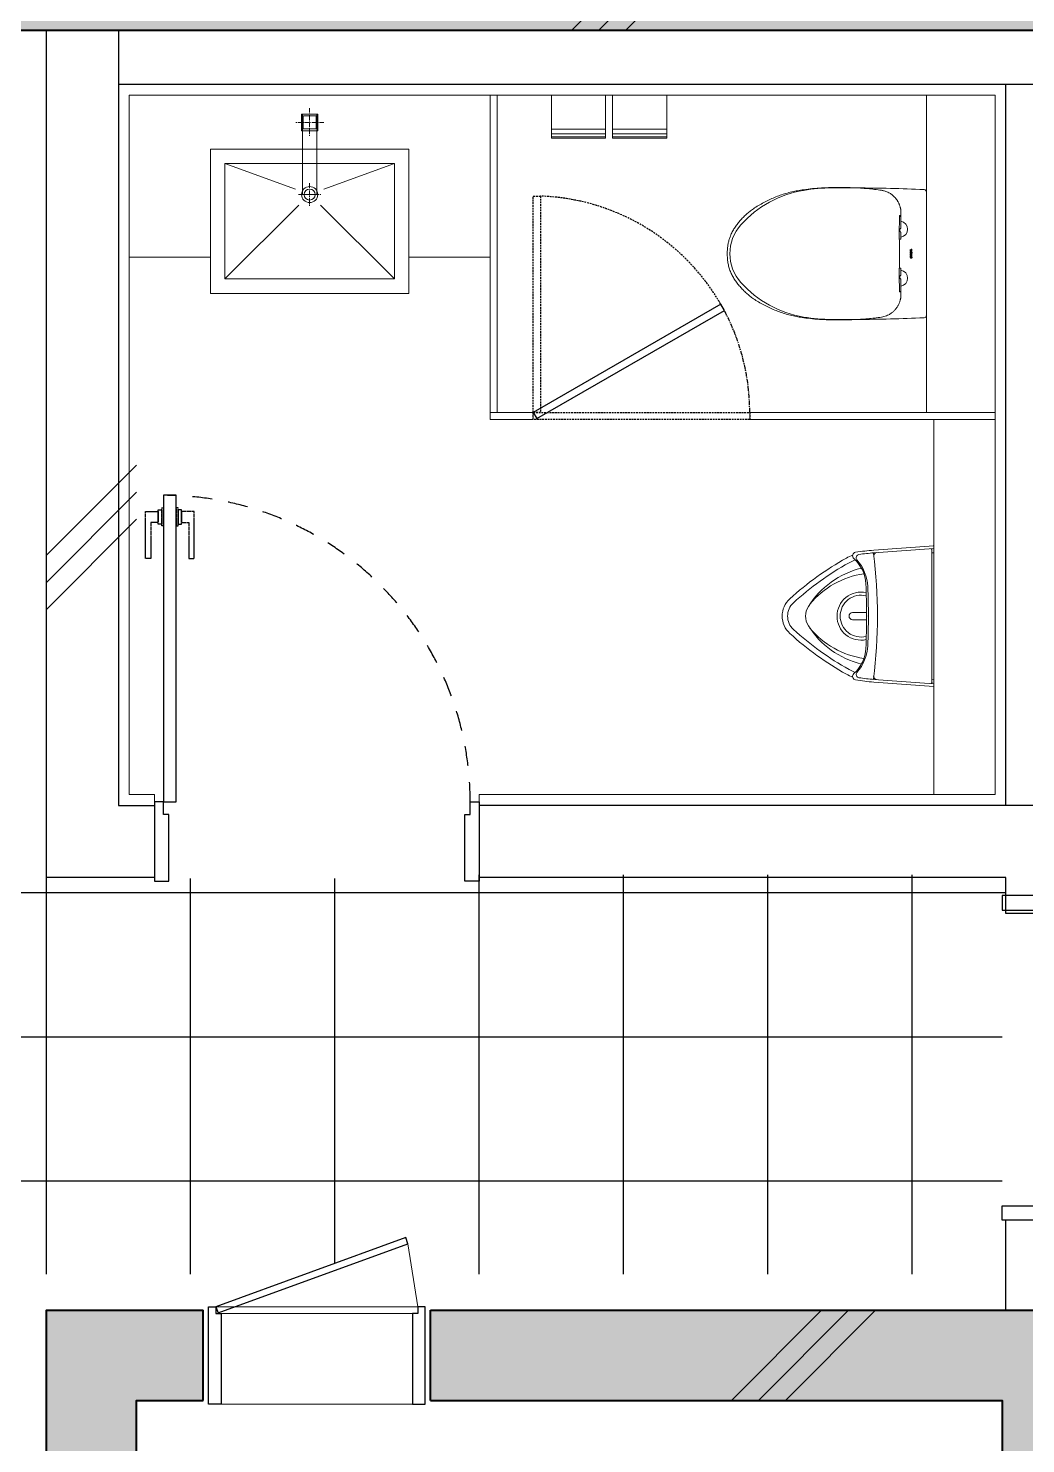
# Model space of a CAD drawing. Header units: millimetres. Extents: x 4739419 to 5837985, y 2291271 to 3446271.
# Drawn here: x 4993262 to 4996027, y 2416821 to 2420746 of the extents above; entities that cross this region are included whole.
import ezdxf

# ---------------------------------------------------------------- set-up
doc = ezdxf.new("R2010")
doc.units = ezdxf.units.MM
for name, pattern in [('XR-평면도$0$CENTER', [2, 1.25, -0.25, 0.25, -0.25]), ('XR-평면도$0$DASHEDX2', [1.5, 1, -0.5]), ('XR-평면도$0$HID', [2, 1.1, -0.9])]:
    doc.linetypes.add(name, pattern=pattern)
doc.layers.get('0').update_dxf_attribs({"color": 255})
for name, color, linetype, lineweight in [('XR-평면도$0$A-CONC-LIN1', 9, 'Continuous', 40), ('XR-평면도$0$A-DWXM-DOOR', 9, 'Continuous', 25), ('XR-평면도$0$A-DWXM-ELEV', 9, 'Continuous', 18), ('XR-평면도$0$A-ELEV-LIN3', 9, 'Continuous', 18), ('XR-평면도$0$A-FLXM-SANI', 9, 'Continuous', 20), ('XR-평면도$0$A-WAXM-CUBI', 9, 'Continuous', 20), ('XR-평면도$0$A-WAXM-DRYW', 9, 'Continuous', 25), ('XR-평면도$0$A-XXXX-FIN2', 9, 'Continuous', 20), ('XR-평면도$0$A-XXXX-HATC', 9, 'Continuous', 18)]:
    doc.layers.add(name, color=color, linetype=linetype, lineweight=lineweight)
doc.layers.add('XR-평면도$0$A-CONC-SOLD', color=9, linetype='Continuous')
doc.layers.add('XR-평면도$0$A-ELEV-PATT', color=9, linetype='Continuous')

# ---------------------------------------------------------------- blocks, each defined once
blk = doc.blocks.new('XR-평면도$0$도어_005')
at = {"layer": 'XR-평면도$0$A-DWXM-DOOR'}
blk.add_lwpolyline([(60, 0), (60, 850), (25, 850), (25, 0)], close=True, dxfattribs=at)
at = {"layer": 'XR-평면도$0$A-DWXM-DOOR', "color": 9, "linetype": 'XR-평면도$0$DASHEDX2', "ltscale": 2}
for points in [[(-25, 805), (10, 805), (10, 775), (-10, 775), (-10, 675), (-25, 675)], [(20, 810), (20, 770), (10, 770), (10, 810)], [(20, 765), (20, 815), (25, 815), (25, 765)], [(65, 765), (65, 815), (60, 815), (60, 765)], [(65, 810), (65, 770), (75, 770), (75, 810)], [(110, 805), (75, 805), (75, 775), (95, 775), (95, 675), (110, 675)]]:
    blk.add_lwpolyline(points, close=True, dxfattribs=at)
at = {"layer": 'XR-평면도$0$A-DWXM-DOOR', "color": 0}
for points in [[(40, -220), (40, -35), (25, -35), (25, 0), (0, 0), (0, -220)], [(860, -220), (860, -35), (875, -35), (875, 0), (900, 0), (900, -220)]]:
    blk.add_lwpolyline(points, close=True, dxfattribs=at)
at = {"layer": 'XR-평면도$0$A-DWXM-DOOR', "color": 1, "linetype": 'XR-평면도$0$HID', "ltscale": 50}
blk.add_arc((25, 0), 850, 0, 90, dxfattribs=at)
blk = doc.blocks.new('XR-평면도$0$대변기_04')
at = {"layer": 'XR-평면도$0$A-FLXM-SANI'}
for p, q in [((170.8, -200), (-170.8, -200)), ((-105, -274.9), (-105, -271.9)), ((-60, -270.9), (-60, -270.8)), ((-60, -270.8), (-60, -271)), ((-60, -271.4), (-60, -270.9)), ((-60, -271), (-60, -271.7)), ((-60, -271.7), (-60, -271.4)), ((-12.4, -240.2), (-11.5, -241.2)), ((-12.4, -240.2), (-6.8, -240.2)), ((-12.4, -242.2), (-12.4, -240.2)), ((-12.4, -240.4), (-11.6, -241.3)), ((-12.4, -240.6), (-11.7, -241.4)), ((-12.4, -240.8), (-11.7, -241.5)), ((-12.4, -240.9), (-11.8, -241.6)), ((-12.4, -241.1), (-11.8, -241.8)), ((-12.4, -241.3), (-11.8, -241.9)), ((-12.4, -241.5), (-11.8, -242.1)), ((-12.4, -241.7), (-11.9, -242.2)), ((-12.4, -241.8), (-12.1, -242.2)), ((-12.4, -242), (-12.3, -242.2)), ((-12.4, -242.2), (-12.4, -242.2)), ((-12.4, -242.2), (-11.8, -242.2)), ((-12.3, -240.2), (-11.4, -241.1)), ((-12.1, -240.2), (-11.3, -241)), ((-12, -240.2), (-11.2, -240.9)), ((-11.8, -240.2), (-11.1, -240.9)), ((-11.8, -242.2), (-11.8, -241.9)), ((-11.6, -240.2), (-11, -240.8)), ((-11.4, -240.2), (-10.8, -240.8)), ((-11.3, -240.2), (-10.6, -240.8)), ((-11.3, -244.8), (-11.3, -245.5)), ((-10.7, -244.8), (-11.3, -244.8)), ((-11.3, -244.9), (-10.8, -245.5)), ((-11.3, -245.1), (-10.9, -245.5)), ((-11.3, -245.2), (-11.1, -245.5)), ((-11.3, -245.4), (-11.3, -245.5)), ((-7.9, -245.5), (-11.3, -245.5)), ((-11.2, -244.8), (-10.6, -245.5)), ((-11.1, -240.2), (-10.4, -240.8)), ((-11, -244.8), (-10.4, -245.5)), ((-10.9, -240.2), (-10.3, -240.8)), ((-10.9, -244.8), (-10.2, -245.5)), ((-10.7, -240.2), (-9, -242)), ((-10.7, -240.8), (-10.3, -240.8)), ((-10.7, -244.8), (-10.1, -245.5)), ((-10.6, -240.2), (-9, -241.8)), ((-10.5, -244.8), (-9.9, -245.5)), ((-10.4, -240.2), (-9, -241.6)), ((-10.4, -244.7), (-9.7, -245.5)), ((-10.3, -240.8), (-9, -242.1)), ((-10.3, -240.8), (-10.3, -244.4)), ((-10.3, -241), (-9, -242.3)), ((-10.3, -241.2), (-9, -242.5)), ((-10.3, -241.4), (-9, -242.7)), ((-10.3, -241.5), (-9, -242.8)), ((-10.3, -241.7), (-9, -243)), ((-10.3, -241.9), (-9, -243.2)), ((-10.3, -242.1), (-9, -243.4)), ((-10.3, -242.3), (-9, -243.5)), ((-10.3, -242.4), (-9, -243.7)), ((-10.3, -242.6), (-9, -243.9)), ((-10.3, -242.8), (-9, -244.1)), ((-10.3, -243), (-9, -244.3)), ((-10.3, -243.1), (-9, -244.4)), ((-10.3, -243.3), (-8.1, -245.5)), ((-10.3, -243.5), (-8.3, -245.5)), ((-10.3, -243.7), (-8.5, -245.5)), ((-10.3, -243.8), (-8.6, -245.5)), ((-10.3, -244), (-8.8, -245.5)), ((-10.3, -244.2), (-9, -245.5)), ((-10.3, -244.4), (-9.2, -245.5)), ((-10.3, -244.5), (-9.3, -245.5)), ((-10.3, -244.7), (-9.5, -245.5)), ((-10.2, -240.2), (-9, -241.4)), ((-10, -240.2), (-9, -241.2)), ((-9.8, -240.2), (-9, -241.1)), ((-9.7, -240.2), (-9, -240.9)), ((-9.5, -240.2), (-8.9, -240.8)), ((-9.3, -240.2), (-8.7, -240.8)), ((-9.1, -240.2), (-8.5, -240.8)), ((-9, -240.2), (-8.3, -240.8)), ((-9, -240.8), (-9, -244.4)), ((-9, -240.8), (-8.5, -240.8)), ((-9, -245.5), (-9, -245.5)), ((-8.8, -240.2), (-8.1, -240.9)), ((-8.6, -240.2), (-6.8, -242)), ((-8.6, -244.8), (-7.9, -245.5)), ((-7.9, -244.8), (-8.6, -244.8)), ((-8.4, -240.2), (-6.8, -241.8)), ((-8.4, -244.8), (-7.9, -245.3)), ((-8.3, -240.2), (-6.8, -241.7)), ((-8.2, -244.8), (-7.9, -245.2)), ((-8.1, -240.2), (-6.8, -241.5)), ((-8, -244.8), (-7.9, -245)), ((-7.9, -240.2), (-6.8, -241.3)), ((-7.9, -244.8), (-7.9, -245.5)), ((-7.7, -240.2), (-6.8, -241.1)), ((-7.5, -240.2), (-6.8, -241)), ((-7.5, -241.5), (-6.8, -242.2)), ((-7.4, -240.2), (-6.8, -240.8)), ((-7.4, -241.7), (-7, -242.2)), ((-7.4, -241.9), (-7.1, -242.2)), ((-7.4, -242.2), (-7.4, -241.9)), ((-7.4, -242.1), (-7.3, -242.2)), ((-7.4, -242.2), (-6.8, -242.2)), ((-7.2, -240.2), (-6.8, -240.6)), ((-7, -240.2), (-6.8, -240.4)), ((-6.8, -240.2), (-6.8, -240.3)), ((-6.8, -242.2), (-6.8, -240.2)), ((-6.8, -240.8), (-6.8, -240.8)), ((-6.4, -242.6), (-3.3, -245.6)), ((-6.4, -242.8), (-3.5, -245.6)), ((-6.4, -243), (-3.7, -245.6)), ((-6.4, -243.1), (-3.9, -245.6)), ((-6.3, -242), (-4.9, -243.4)), ((-6.3, -242.1), (-4.8, -243.6)), ((-6.3, -242.3), (-4.7, -243.9)), ((-6.3, -242.4), (-4.6, -244.1)), ((-6.3, -243.4), (-4.1, -245.5)), ((-6.3, -243.6), (-4.4, -245.5)), ((-6.2, -241.8), (-4.9, -243)), ((-6.2, -241.9), (-4.9, -243.2)), ((-6.2, -243.9), (-4.7, -245.3)), ((-6.1, -241.6), (-4.9, -242.8)), ((-6, -241.4), (-4.9, -242.5)), ((-6, -241.5), (-4.9, -242.7)), ((-6, -244.2), (-5.1, -245.1)), ((-5.9, -241.3), (-4.9, -242.3)), ((-5.8, -241.1), (-4.8, -242)), ((-5.8, -241.2), (-4.8, -242.2)), ((-5.7, -241), (-4.8, -241.9)), ((-5.6, -240.9), (-4.7, -241.8)), ((-5.5, -240.8), (-4.7, -241.6)), ((-5.4, -240.7), (-4.6, -241.5)), ((-5.3, -240.7), (-4.6, -241.4)), ((-5.2, -240.6), (-4.5, -241.3)), ((-5.1, -240.5), (-4.4, -241.2)), ((-5, -240.5), (-4.4, -241.1)), ((-4.9, -240.4), (-4.3, -241)), ((-4.7, -240.3), (-4.2, -240.9)), ((-4.6, -240.3), (-4.1, -240.8)), ((-4.5, -240.2), (-3.9, -240.8)), ((-4.4, -240.2), (-3.8, -240.7)), ((-4.2, -240.1), (-3.7, -240.7)), ((-4.1, -240.1), (-3.5, -240.7)), ((-4, -240.1), (-3.4, -240.6)), ((-3.9, -244.9), (-3.2, -245.6)), ((-3.8, -240), (-3.2, -240.6)), ((-3.7, -245), (-3, -245.6)), ((-3.6, -240), (-3, -240.7)), ((-3.5, -240), (-2.7, -240.8)), ((-3.4, -245), (-2.8, -245.6)), ((-3.3, -240), (-0.3, -243.1)), ((-3.3, -245), (-2.7, -245.6)), ((-3.1, -240), (-0.2, -242.9)), ((-3.1, -245), (-2.5, -245.5)), ((-3, -245), (-2.4, -245.5)), ((-2.9, -240), (-0.2, -242.7)), ((-2.8, -244.9), (-2.3, -245.5)), ((-2.7, -240.1), (-0.3, -242.5)), ((-2.7, -244.9), (-2.1, -245.4)), ((-2.6, -244.8), (-2, -245.4)), ((-2.5, -240.1), (-0.3, -242.3)), ((-2.5, -244.7), (-1.9, -245.3)), ((-2.4, -244.7), (-1.8, -245.3)), ((-2.3, -240.2), (-0.3, -242.1)), ((-2.3, -244.6), (-1.7, -245.2)), ((-2.2, -244.5), (-1.5, -245.1)), ((-2.1, -244.4), (-1.4, -245.1)), ((-2, -240.3), (-0.4, -241.8)), ((-2, -241.5), (-0.3, -243.2)), ((-2, -244.2), (-1.2, -244.9)), ((-2, -244.3), (-1.3, -245)), ((-1.9, -241.8), (-0.3, -243.4)), ((-1.9, -243.9), (-1.1, -244.7)), ((-1.9, -244), (-1.1, -244.8)), ((-1.8, -242), (-0.3, -243.5)), ((-1.8, -242.3), (-0.4, -243.6)), ((-1.8, -243.3), (-0.7, -244.4)), ((-1.8, -243.5), (-0.8, -244.5)), ((-1.8, -243.6), (-0.9, -244.6)), ((-1.8, -243.8), (-1, -244.6)), ((-1.7, -242.5), (-0.4, -243.8)), ((-1.7, -242.7), (-0.5, -243.9)), ((-1.7, -242.8), (-0.5, -244)), ((-1.7, -243), (-0.6, -244.1)), ((-1.7, -243.2), (-0.7, -244.3)), ((-1.6, -240.5), (-0.6, -241.5)), ((0.3, -240.2), (1.2, -241.2)), ((0.3, -240.2), (6, -240.2)), ((0.3, -242.2), (0.3, -240.2)), ((0.3, -240.4), (1.1, -241.3)), ((0.3, -240.6), (1.1, -241.4)), ((0.3, -240.8), (1, -241.5)), ((0.3, -240.9), (1, -241.6)), ((0.3, -241.1), (0.9, -241.8)), ((0.3, -241.3), (0.9, -241.9)), ((0.3, -241.5), (0.9, -242.1)), ((0.3, -241.7), (0.8, -242.2)), ((0.3, -241.8), (0.7, -242.2)), ((0.3, -242), (0.5, -242.2)), ((0.3, -242.2), (0.3, -242.2)), ((0.3, -242.2), (0.9, -242.2)), ((0.4, -240.2), (1.3, -241.1)), ((0.6, -240.2), (1.4, -241)), ((0.8, -240.2), (1.5, -240.9)), ((0.9, -242.2), (0.9, -241.9)), ((1, -240.2), (1.7, -240.9)), ((1.1, -240.2), (1.8, -240.8)), ((1.3, -240.2), (1.9, -240.8)), ((2.1, -244.8), (1.4, -244.8)), ((1.4, -244.8), (1.4, -245.5)), ((1.4, -244.9), (2, -245.5)), ((1.4, -245.1), (1.8, -245.5)), ((1.4, -245.2), (1.6, -245.5)), ((1.4, -245.4), (1.5, -245.5)), ((4.9, -245.5), (1.4, -245.5)), ((1.5, -240.2), (2.1, -240.8)), ((1.5, -244.8), (2.2, -245.5)), ((1.7, -240.2), (2.3, -240.8)), ((1.7, -244.8), (2.3, -245.5)), ((1.8, -240.2), (2.5, -240.8)), ((1.9, -244.8), (2.5, -245.5)), ((2, -240.2), (3.8, -242)), ((2, -240.8), (2.5, -240.8)), ((2.1, -244.8), (2.7, -245.5)), ((2.2, -240.2), (3.8, -241.8)), ((2.2, -244.8), (2.9, -245.5)), ((2.3, -244.7), (3, -245.5)), ((2.4, -240.2), (3.8, -241.6)), ((2.4, -244.7), (3.2, -245.5)), ((2.5, -240.2), (3.8, -241.4)), ((2.5, -240.8), (3.8, -242.1)), ((2.5, -240.8), (2.5, -244.4)), ((2.5, -241), (3.8, -242.3)), ((2.5, -241.2), (3.8, -242.5)), ((2.5, -241.4), (3.8, -242.7)), ((2.5, -241.5), (3.8, -242.8)), ((2.5, -241.7), (3.8, -243)), ((2.5, -241.9), (3.8, -243.2)), ((2.5, -242.1), (3.8, -243.4)), ((2.5, -242.3), (3.8, -243.5)), ((2.5, -242.4), (3.8, -243.7)), ((2.5, -242.6), (3.8, -243.9)), ((2.5, -242.8), (3.8, -244.1)), ((2.5, -243), (3.8, -244.3)), ((2.5, -243.1), (3.8, -244.4)), ((2.5, -243.3), (4.6, -245.5)), ((2.5, -243.5), (4.5, -245.5)), ((2.5, -243.7), (4.3, -245.5)), ((2.5, -243.8), (4.1, -245.5)), ((2.5, -244), (3.9, -245.5)), ((2.5, -244.2), (3.8, -245.5)), ((2.5, -244.4), (3.6, -245.5)), ((2.5, -244.5), (3.4, -245.5)), ((2.7, -240.2), (3.8, -241.2)), ((2.9, -240.2), (3.8, -241.1)), ((3.1, -240.2), (3.8, -240.9)), ((3.3, -240.2), (3.9, -240.8)), ((3.4, -240.2), (4.1, -240.8)), ((3.6, -240.2), (4.2, -240.8)), ((3.8, -240.2), (4.4, -240.8)), ((3.8, -240.8), (4.3, -240.8)), ((3.8, -240.8), (3.8, -244.4)), ((3.8, -245.5), (3.8, -245.5)), ((4, -240.2), (4.7, -240.9)), ((4.1, -240.2), (6, -242)), ((4.2, -244.8), (4.8, -245.5)), ((4.9, -244.8), (4.2, -244.8)), ((4.3, -240.2), (6, -241.8)), ((4.4, -244.8), (4.9, -245.3)), ((4.5, -240.2), (6, -241.7)), ((4.5, -244.8), (4.9, -245.2)), ((4.7, -240.2), (6, -241.5)), ((4.7, -244.8), (4.9, -245)), ((4.8, -240.2), (6, -241.3)), ((4.9, -244.8), (4.9, -245.5)), ((5, -240.2), (6, -241.1)), ((5.2, -240.2), (6, -241)), ((5.3, -241.5), (6, -242.2)), ((5.3, -241.7), (5.8, -242.2)), ((5.3, -241.9), (5.6, -242.2)), ((5.3, -242.2), (5.3, -241.9)), ((5.3, -242.1), (5.4, -242.2)), ((5.3, -242.2), (6, -242.2)), ((5.4, -240.2), (6, -240.8)), ((5.5, -240.2), (6, -240.6)), ((5.7, -240.2), (6, -240.4)), ((5.9, -240.2), (6, -240.3)), ((6, -242.2), (6, -240.2)), ((6, -240.8), (6, -240.8)), ((6.4, -242.3), (8, -243.9)), ((6.4, -242.4), (8.1, -244.1)), ((6.4, -242.6), (9.4, -245.6)), ((6.4, -242.8), (9.2, -245.6)), ((6.4, -243), (9, -245.6)), ((6.4, -243.1), (8.8, -245.6)), ((6.4, -243.4), (8.6, -245.5)), ((6.5, -241.9), (7.9, -243.2)), ((6.5, -242), (7.9, -243.4)), ((6.5, -242.1), (7.9, -243.6)), ((6.5, -243.6), (8.3, -245.5)), ((6.6, -241.6), (7.8, -242.8)), ((6.6, -241.8), (7.8, -243)), ((6.6, -243.9), (8, -245.3)), ((6.7, -241.5), (7.8, -242.7)), ((6.8, -241.3), (7.9, -242.3)), ((6.8, -241.4), (7.9, -242.5)), ((6.8, -244.2), (7.6, -245.1)), ((6.9, -241.2), (7.9, -242.2)), ((7, -241.1), (7.9, -242)), ((7.1, -241), (8, -241.9)), ((7.2, -240.9), (8, -241.8)), ((7.3, -240.8), (8, -241.6)), ((7.4, -240.7), (8.1, -241.5)), ((7.5, -240.7), (8.2, -241.4)), ((7.6, -240.6), (8.2, -241.3)), ((7.7, -240.5), (8.3, -241.2)), ((7.8, -240.5), (8.4, -241.1)), ((7.9, -240.4), (8.5, -241)), ((8, -240.3), (8.6, -240.9)), ((8.1, -240.3), (8.7, -240.8)), ((8.2, -240.2), (8.8, -240.8)), ((8.4, -240.2), (8.9, -240.7)), ((8.5, -240.1), (9.1, -240.7)), ((8.6, -240.1), (9.2, -240.7)), ((8.8, -240.1), (9.4, -240.6)), ((8.8, -244.9), (9.6, -245.6)), ((8.9, -240), (9.5, -240.6)), ((9.1, -240), (9.8, -240.7)), ((9.1, -245), (9.8, -245.6)), ((9.3, -240), (10, -240.8)), ((9.3, -245), (9.9, -245.6)), ((9.4, -240), (12.5, -243.1)), ((9.5, -245), (10.1, -245.6)), ((9.6, -240), (12.5, -242.9)), ((9.6, -245), (10.2, -245.5)), ((9.8, -240), (12.5, -242.7)), ((9.8, -245), (10.3, -245.5)), ((9.9, -244.9), (10.5, -245.5)), ((10, -240.1), (12.5, -242.5)), ((10.1, -244.9), (10.6, -245.4)), ((10.2, -240.1), (12.5, -242.3)), ((10.2, -244.8), (10.7, -245.4)), ((10.3, -244.7), (10.9, -245.3)), ((10.4, -244.7), (11, -245.3)), ((10.5, -240.2), (12.4, -242.1)), ((10.5, -244.6), (11.1, -245.2)), ((10.6, -244.4), (11.3, -245.1)), ((10.6, -244.5), (11.2, -245.1)), ((10.7, -244.3), (11.4, -245)), ((10.8, -240.3), (12.3, -241.8)), ((10.8, -241.5), (12.5, -243.2)), ((10.8, -244), (11.6, -244.8)), ((10.8, -244.2), (11.5, -244.9)), ((10.9, -241.8), (12.4, -243.4)), ((10.9, -242), (12.4, -243.5)), ((10.9, -243.6), (11.9, -244.6)), ((10.9, -243.8), (11.8, -244.6)), ((10.9, -243.9), (11.7, -244.7)), ((11, -242.3), (12.4, -243.6)), ((11, -242.5), (12.3, -243.8)), ((11, -242.7), (12.3, -243.9)), ((11, -242.8), (12.2, -244)), ((11, -243), (12.2, -244.1)), ((11, -243.2), (12.1, -244.3)), ((11, -243.3), (12, -244.4)), ((11, -243.5), (11.9, -244.5)), ((11.2, -240.5), (12.1, -241.5)), ((40, -275.2), (40, -270.8)), ((60, -270.8), (60, -271.7)), ((70, -271.7), (70, -270.8)), ((105, -271.8), (105, -275)), ((183.6, -443.9), (183.6, -450.5))]:
    blk.add_line(p, q, dxfattribs=at)
for centre, radius, start, end in [((4817.4, -426.1), 5000, 177.4853, 179.6259), ((-170.8, -207), 7, 90, 177.4853), ((170.8, -207), 7, 2.5147, 90), ((-4817.4, -426.1), 5000, 0.3742, 2.5147), ((-104, -271.8), 0.977, 88.2538, 186.3124), ((-117.5, -271.4), 13.5, 358.9467, 2.8064), ((-67.8, -275), 22.6, 10.9217, 169.0858), ((-83.5, -271.4), 13.6, 358.9539, 2.7992), ((-343.4, -275), 303.5, 359.9556, 0.7931), ((-10.7, -241.9), 1.07, 90, 179.9879), ((-10.7, -244.4), 0.4, 270, 0), ((-8.6, -244.4), 0.4, 179.9875, 270), ((-8.5, -241.9), 1.07, 359.9879, 90), ((-3.6, -242.8), 2.73, 142.9971, 216.4376), ((-3.2, -243.3), 3.27, 39.7691, 140.1969), ((-3.2, -242.4), 3.27, 219.3563, 320.6103), ((-1.2, -242.8), 3.64, 160.7944, 199.1203), ((-3.2, -242.1), 1.47, 19.1935, 160.7944), ((-3.2, -243.5), 1.47, 199.1203, 340.8677), ((-5.3, -242.8), 3.64, 340.8677, 19.1935), ((-2.9, -242.8), 2.73, 323.5258, 36.9655), ((2, -241.9), 1.07, 90, 179.9879), ((2.1, -244.4), 0.4, 270, 0), ((4.2, -244.4), 0.4, 179.9875, 270), ((4.3, -241.9), 1.07, 359.9879, 90), ((9.1, -242.8), 2.73, 142.9971, 216.4376), ((9.4, -243.3), 3.27, 39.7691, 140.1969), ((9.4, -242.4), 3.27, 219.3563, 320.6103), ((11.5, -242.8), 3.64, 160.7944, 199.1203), ((9.4, -242.1), 1.47, 19.1935, 160.7944), ((9.4, -243.5), 1.47, 199.1203, 340.8677), ((7.4, -242.8), 3.64, 340.8677, 19.1935), ((9.8, -242.8), 2.73, 323.5659, 37.0064), ((67.8, -275), 22.6, 10.9294, 169.0706), ((4817.4, -426.1), 5000, 179.6259, 180.4069), ((-7645.2, -414.1), 7827.8, 359.65229, 0.13615), ((317.5, -458), 500, 180.4069, 189.5044), ((-317.5, -458), 500, 350.4956, 359.5931), ((120.2, -491.1), 300, 189.5044, 228.0848), ((-120.2, -491.1), 300, 311.9152, 350.4956), ((0, -625), 120, 228.0848, 311.9152)]:
    blk.add_arc(centre, radius, start, end, dxfattribs=at)
for points, knots in [([(-130.1, -273.1), (-131, -273.4), (-132.8, -273.9), (-135.5, -274.9), (-138.1, -275.9), (-140.8, -277.2), (-143.5, -278.6), (-146, -280), (-147.9, -281.2), (-149.7, -282.4), (-151.4, -283.7), (-153.1, -285), (-155.7, -287.1), (-158.8, -290.1), (-162.4, -294.1), (-165.3, -298), (-168, -302.3), (-170.6, -307.1), (-172.7, -312.2), (-174.2, -316.8), (-175.2, -320.9), (-175.6, -323.5), (-175.8, -324.8)], [0, 0, 0, 0, 0.038415, 0.080237, 0.115789, 0.152261, 0.201926, 0.239706, 0.271286, 0.296594, 0.32824, 0.357618, 0.384708, 0.465477, 0.537704, 0.603102, 0.664392, 0.747724, 0.826007, 0.891661, 0.946891, 1, 1, 1, 1]), ([(-130.1, -273.1), (-130.1, -273.1), (-130.1, -273.1), (-130, -273.1), (-130, -273.1)], [0, 0, 0, 0, 0.8492725, 1, 1, 1, 1]), ([(-125.6, -271.9), (-125.7, -271.9), (-126.5, -272), (-127.3, -272.3), (-128.1, -272.5)], [0, 0, 0, 0, 0.148354, 1, 1, 1, 1]), ([(-128.1, -272.5), (-128.1, -272.5), (-128, -272.5), (-128, -272.5), (-128, -272.5)], [0, 0, 0, 0, 0.237308, 1, 1, 1, 1]), ([(-128, -272.5), (-127.7, -272.4), (-127.3, -272.3), (-126.8, -272.1), (-126.3, -272), (-125.9, -271.9), (-125.3, -271.8), (-125.1, -271.8), (-124.9, -271.8)], [0, 0, 0, 0, 0.277829, 0.36409, 0.414764, 0.750072, 0.791805, 1, 1, 1, 1]), ([(-114.1, -270.9), (-115.6, -270.9), (-118.6, -271), (-122.2, -271.3), (-124.3, -271.7), (-124.9, -271.8)], [0, 0, 0, 0, 0.411206, 0.828701, 1, 1, 1, 1]), ([(-105.5, -271), (-105.5, -270.9), (-105.5, -270.8), (-105.5, -270.8), (-105.5, -270.8)], [0, 0, 0, 0, 0.410182, 1, 1, 1, 1]), ([(-105.5, -271), (-105.5, -271.5), (-105.5, -272.5), (-105.5, -273.8), (-105.5, -274.5)], [0, 0, 0, 0, 0.4995125, 1, 1, 1, 1]), ([(-103.8, -275.1), (-104, -275.1), (-104.4, -275.1), (-104.9, -275), (-105.3, -274.8), (-105.5, -274.7), (-105.5, -274.5), (-105.5, -274.5)], [0, 0, 0, 0, 0.209175, 0.417993, 0.636294, 0.87499, 1, 1, 1, 1]), ([(-104, -271.7), (-103.7, -272.1), (-103.3, -272.8), (-103, -274.1), (-103, -275), (-103, -275.1)], [0, 0, 0, 0, 0.454665, 0.904191, 1, 1, 1, 1]), ([(-60, -271.7), (-60, -271.9), (-60.1, -272.3), (-60.9, -273), (-62.1, -273.7), (-63.7, -274.1), (-65.4, -274.2), (-67, -274), (-68.4, -273.4), (-69.4, -272.7), (-69.9, -272.1), (-70, -271.8), (-70, -271.7)], [0, 0, 0, 0, 0.103475, 0.206828, 0.313388, 0.42291, 0.52874, 0.629845, 0.732607, 0.840648, 0.949677, 1, 1, 1, 1]), ([(60, -271.7), (60.1, -271.9), (60.2, -272.3), (61, -273), (62.2, -273.7), (63.7, -274.1), (65.4, -274.2), (67, -273.9), (68.4, -273.4), (69.5, -272.7), (69.9, -272.1), (70, -271.8), (70, -271.7)], [0, 0, 0, 0, 0.103475, 0.206828, 0.313388, 0.42291, 0.52874, 0.629845, 0.732607, 0.840648, 0.949676, 1, 1, 1, 1]), ([(103.8, -275.1), (104, -275.1), (104.4, -275.1), (104.9, -275), (105.3, -274.8), (105.5, -274.7), (105.5, -274.5), (105.5, -274.5)], [0, 0, 0, 0, 0.209176, 0.417993, 0.636294, 0.87499, 1, 1, 1, 1]), ([(105, -271.8), (105, -271.6), (105, -271.4), (104.7, -271), (104.4, -270.8), (104.1, -270.8), (104, -270.8)], [0, 0, 0, 0, 0.263853, 0.504852, 0.762392, 1, 1, 1, 1]), ([(105.5, -274.5), (105.5, -273.8), (105.5, -272.6), (105.5, -271.6), (105.5, -270.8)], [0, 0, 0, 0, 0.4995125, 0.960743, 0.960743, 0.960743, 0.960743]), ([(124.9, -271.8), (124.3, -271.7), (122.2, -271.3), (118.6, -271), (115.6, -270.9), (114.1, -270.9)], [0, 0, 0, 0, 0.1710117, 0.5886504, 1, 1, 1, 1]), ([(114.2, -270.9), (114.2, -270.9), (114.3, -270.8), (114.3, -271), (114.4, -271.1)], [0, 0, 0, 0, 0.071491, 1, 1, 1, 1]), ([(124.9, -271.8), (125.1, -271.8), (125.3, -271.8), (126.3, -272.1), (127.2, -272.3), (128, -272.5)], [0, 0, 0, 0, 0.200369, 0.236922, 1, 1, 1, 1]), ([(175.8, -324.8), (175.4, -322.5), (174.6, -317.8), (172.3, -311.1), (169.8, -305.4), (167.1, -300.7), (164.6, -297), (161.9, -293.6), (159.2, -290.6), (156.3, -287.7), (153.3, -285.1), (149.9, -282.5), (146.7, -280.4), (143.3, -278.5), (140.1, -276.8), (136.7, -275.3), (133.4, -274.1), (131.1, -273.4), (130.1, -273.1)], [0, 0, 0, 0, 0.0949328, 0.1951642, 0.2909612, 0.3524756, 0.417565, 0.4723785, 0.5311917, 0.5840098, 0.6422862, 0.6943077, 0.7572587, 0.7998813, 0.856097, 0.9039317, 0.9546453, 1, 1, 1, 1]), ([(-39.9, -275.3), (-43.7, -275.3), (-55.8, -275.3), (-72.3, -275.3), (-90.3, -275.2), (-99.3, -275.2), (-103.8, -275.1)], [0.3906777, 0.3906777, 0.3906777, 0.3906777, 0.479148, 0.7393423, 0.8696738, 1, 1, 1, 1]), ([(0, -275), (-8.3, -275.1), (-21.6, -275.1), (-34.9, -275.2), (-39.9, -275.3)], [0, 0, 0, 0, 0.239537, 0.3841354, 0.3841354, 0.3841354, 0.3841354]), ([(40, -275.2), (35.7, -275.2), (22.4, -275.2), (9, -275.1), (0, -275)], [0.6153596, 0.6153596, 0.6153596, 0.6153596, 0.7396342, 1, 1, 1, 1]), ([(103.8, -275.1), (95.5, -275.2), (79, -275.3), (58.1, -275.3), (45.4, -275.3), (40, -275.3)], [0, 0, 0, 0, 0.2396084, 0.4796254, 0.6047896, 0.6047896, 0.6047896, 0.6047896]), ([(-175.8, -324.8), (-176.7, -331.2), (-178.5, -344), (-180.4, -363.2), (-182, -382.5), (-183, -401.9), (-183.5, -421.3), (-183.6, -434.2), (-183.6, -440.6)], [0, 0, 0, 0, 0.166639, 0.333309, 0.49999, 0.666698, 0.833429, 1, 1, 1, 1]), ([(175.8, -324.8), (176.7, -331.2), (178.5, -344), (180.4, -363.2), (182, -382.5), (183, -401.9), (183.5, -421.3), (183.6, -434.2), (183.6, -440.6)], [0, 0, 0, 0, 0.166639, 0.333309, 0.49999, 0.666697, 0.833429, 1, 1, 1, 1]), ([(-183.6, -440.6), (-183.6, -449), (-183.6, -465.7), (-182.7, -490.8), (-180.8, -515.8), (-178.1, -537.9), (-174.9, -557.1), (-171.5, -573.5), (-167.3, -589.6), (-162.2, -605.6), (-156.2, -621.1), (-149.4, -636.4), (-141.9, -651.3), (-133.8, -665.9), (-125.5, -678.8), (-117.2, -690), (-109.2, -699.6), (-100.5, -708.6), (-91.3, -717.1), (-81.5, -725), (-71.3, -732.2), (-60.5, -738.6), (-49.9, -743.5), (-39.7, -747.1), (-29.9, -749.6), (-20, -751.2), (-10, -752.2), (-3.3, -752.4), (0, -752.4)], [0, 0, 0, 0, 0.062557, 0.12508, 0.18759, 0.250104, 0.291778, 0.333444, 0.375116, 0.416777, 0.45842, 0.500087, 0.541771, 0.583424, 0.625082, 0.656338, 0.687572, 0.718789, 0.750022, 0.781276, 0.8125, 0.843692, 0.874899, 0.899873, 0.924876, 0.949924, 0.974989, 1, 1, 1, 1]), ([(0, -752.4), (4.2, -752.3), (12.6, -752.1), (25, -750.6), (37.3, -747.9), (49.2, -743.8), (60.7, -738.5), (71.5, -732.1), (81.7, -724.9), (91.4, -716.9), (100.7, -708.5), (109.4, -699.4), (117.4, -689.8), (125.7, -678.6), (134, -665.7), (142.1, -651.1), (149.5, -636.1), (156.3, -620.9), (162.3, -605.3), (167.4, -589.4), (171.5, -573.2), (174.9, -556.9), (178.1, -537.7), (180.8, -515.6), (182.7, -490.6), (183.6, -465.6), (183.6, -449), (183.6, -440.6)], [0, 0, 0, 0, 0.031308, 0.062636, 0.093975, 0.125326, 0.156662, 0.18798, 0.21927, 0.250537, 0.281806, 0.313082, 0.344355, 0.375622, 0.417293, 0.458942, 0.500569, 0.542214, 0.583862, 0.625521, 0.66717, 0.708806, 0.750426, 0.81284, 0.875244, 0.937632, 1, 1, 1, 1]), ([(183.6, -440.6), (183.6, -440.6), (183.6, -440.6), (183.6, -440.6), (183.6, -440.6), (183.6, -440.6)], [0, 0, 0, 0, 0.120536, 0.555116, 1, 1, 1, 1])]:
    blk.add_open_spline(points, degree=3, knots=knots, dxfattribs=at)
for points in [[(-130.1, -273.1), (-128, -272.5)], [(-128, -272.5), (-130, -273.1)], [(-105.7, -270.8), (-114.2, -270.9)], [(-90, -270.8), (-104, -270.8)], [(-70, -270.8), (-90, -270.8)], [(-45.6, -270.8), (-60, -270.8)], [(-40, -270.8), (-45.6, -270.8)], [(45.6, -270.8), (40, -270.8)], [(60, -270.8), (45.6, -270.8)], [(90, -270.8), (70, -270.8)], [(104, -270.8), (90, -270.8)], [(114.3, -270.9), (105.5, -270.8)], [(128, -272.5), (130.1, -273.1)]]:
    blk.add_open_spline(points, degree=1, dxfattribs=at)
blk = doc.blocks.new('XR-평면도$0$소변기_02')
at = {"layer": 'XR-평면도$0$A-FLXM-SANI'}
for p, q in [((-175.4, -100), (-187.5, -100)), ((-187.5, -100), (-175.4, -265.9)), ((183.9, -105), (-183.9, -105)), ((-175.1, -105), (-175.4, -100)), ((175.4, -100), (-175.4, -100)), ((175.4, -100), (175.1, -105)), ((175.4, -265.9), (187.5, -100)), ((187.5, -100), (175.4, -100))]:
    blk.add_line(p, q, dxfattribs=at)
for points in [[(-187.5, -100), (-195, -100), (-182.9, -265.9, 0.023242), (-176.9, -316.6, 0.630524), (-159.5, -321.6, -0.202072), (-89.5, -288.1, -0.011863), (0, -286, -0.011863), (89.5, -288.1, -0.202072), (159.5, -321.6, 0.630524), (176.9, -316.6, 0.023242), (182.9, -265.9), (195, -100), (187.5, -100)], [(0, -368, -0.478946), (-65.1, -287.1)], [(-56.1, -286.8, 0.490611), (0, -359.4, 0.528057)], [(-10, -286), (-10, -324.8, 0.414214), (0, -334.8, 0.414214)], [(10, -286), (10, -324.8, -0.414214), (0, -334.8, -0.414214)], [(56.1, -286.8, -0.490611), (0, -359.4, -0.528057)], [(0, -368, 0.478946), (65.1, -287.1)]]:
    blk.add_lwpolyline(points, format="xyb", dxfattribs=at)
for centre, radius, start, end in [((-183.9, -108), 3, 90, 184.1596), ((183.9, -108), 3, 355.8404, 90), ((-168, -258), 8, 184.1596, 276.8254), ((373.1, -226), 550, 184.1596, 188.5026), ((-173.2, -268.7), 2, 97.0893, 184.471), ((0, -1661.5), 1405.5, 82.9107, 97.0893), ((168, -258), 8, 263.1746, 355.8404), ((-373.1, -226), 550, 351.4974, 355.8404), ((173.2, -268.7), 2, 355.529, 82.9107), ((-161.9, -306), 9, 188.5026, 311.4748), ((-76.5, -402.7), 120, 92.4755, 131.4748), ((103.4, -241.7), 243.5, 193.9578, 237.7034), ((118.9, -259.2), 238.8, 188.2663, 230.4596), ((0, -2172.2), 1891.2, 90, 92.4755), ((0, -2172.2), 1891.2, 87.5245, 90), ((-103.4, -241.7), 243.5, 302.2966, 346.0422), ((-118.9, -259.2), 238.8, 309.5404, 351.7337), ((76.5, -402.7), 120, 48.5252, 87.5245), ((161.9, -306), 9, 228.5252, 351.4974), ((-29.7, -269.3), 150, 201.7125, 208.9106), ((551.7, 51.7), 814.1, 208.9106, 222.5695), ((-29.7, -269.3), 135, 201.7125, 208.9106), ((551.7, 51.7), 799.1, 208.9106, 222.5695), ((-551.7, 51.7), 799.1, 317.4305, 331.0894), ((-551.7, 51.7), 814.1, 317.4305, 331.0894), ((29.7, -269.3), 135, 331.0894, 338.2875), ((29.7, -269.3), 150, 331.0894, 338.2875), ((0, -405.2), 50, 237.7034, 302.2966), ((0, -455), 65, 222.5695, 270), ((0, -455), 50, 222.5695, 270), ((0, -455), 50, 270, 317.4305), ((0, -455), 65, 270, 317.4305)]:
    blk.add_arc(centre, radius, start, end, dxfattribs=at)
for p in [(-183.9, -105), (195, -100), (-167, -266), (0, -286)]:
    blk.add_point(p, dxfattribs=at)
blk = doc.blocks.new('XR-평면도$0$세면대2')
at = {"layer": 'XR-평면도$0$A-FLXM-SANI', "color": 1, "linetype": 'XR-평면도$0$CENTER', "ltscale": 10}
for p, q in [((0, -36), (0, -116)), ((39.5, -76), (-39.5, -76)), ((0, -244.8), (0, -307.2)), ((-31.2, -276), (31.2, -276))]:
    blk.add_line(p, q, dxfattribs=at)
at = {"layer": 'XR-평면도$0$A-FLXM-SANI', "color": 9}
for points in [[(275, -450), (500, -450), (500, 0), (-500, 0), (-500, -450), (-275, -450)], [(-39.7, -261.5), (-235, -190)], [(235, -190), (39.7, -261.5)], [(-235, -510), (-29.9, -305.8)], [(29.9, -305.8), (235, -510)]]:
    blk.add_lwpolyline(points, dxfattribs=at)
at = {"layer": 'XR-평면도$0$A-FLXM-SANI', "color": 8, "linetype": 'XR-평면도$0$DASHEDX2', "elevation": 0}
for points in [[(-23, -53), (-23, -99), (23, -99), (23, -53)], [(-18, -58), (-18, -94), (18, -94), (18, -58)]]:
    blk.add_lwpolyline(points, close=True, dxfattribs=at)
at = {"layer": 'XR-평면도$0$A-FLXM-SANI', "color": 8, "linetype": 'XR-평면도$0$DASHEDX2'}
blk.add_lwpolyline([(-20, -53), (20, -53), (20, -276), (-20, -276)], close=True, dxfattribs=at)
at = {"layer": 'XR-평면도$0$A-FLXM-SANI', "color": 3}
blk.add_lwpolyline([(-275, -150), (275, -150), (275, -550), (-275, -550)], close=True, dxfattribs=at)
at = {"layer": 'XR-평면도$0$A-FLXM-SANI', "color": 9}
blk.add_lwpolyline([(-235, -510), (-235, -190), (235, -190), (235, -510)], close=True, dxfattribs=at)
for radius in [22.3, 15.3]:
    blk.add_circle((0, -276), radius, dxfattribs=at)
blk = doc.blocks.new('XR-평면도$0$점검용도어250(210707)')
at = {"layer": 'XR-평면도$0$A-DWXM-DOOR'}
blk.add_lwpolyline([(-273.7, 252.6), (252.6, 444.1), (246.2, 461.5), (-280, 270)], close=True, dxfattribs=at)
for points in [[(-300, 270), (-280, 270), (-280, 251.5), (-265, 251.5), (-265, 0), (-300, 0), (-300, 270)], [(300, 270), (280, 270), (280, 251.5), (265, 251.5), (265, 0), (300, 0), (300, 270)]]:
    blk.add_lwpolyline(points, dxfattribs=at)
at = {"layer": 'XR-평면도$0$A-DWXM-ELEV'}
for p, q in [((252.6, 444.1), (280, 270)), ((280, 270), (-280, 270)), ((-265, 251.5), (265, 251.5)), ((-265, 0), (265, 0))]:
    blk.add_line(p, q, dxfattribs=at)
blk = doc.blocks.new('XR-평면도$0$CORE_03_06_B2F 3F에서8F (230330)')
at = {"layer": 'XR-평면도$0$A-CONC-SOLD'}
h = blk.add_hatch(dxfattribs=at)
h.set_pattern_fill('CONC', color=256, scale=100, angle=180)
h.set_pattern_definition([(225, (259193, 729020.6), (2121.32, -2121.32), []), (225, (259193, 728945.6), (2121.32, -2121.32), []), (225, (259193, 728870.6), (2121.32, -2121.32), [])])
h.paths.add_polyline_path([(0, 0), (10950, 0), (10950, 10700), (10550, 10700), (10550, 10000), (7300, 10000), (7300, 9550), (7550, 9550), (7550, 9750), (10550, 9750), (10550, 7250), (8850, 7250), (8850, 7000), (10550, 7000), (10550, 400), (7550, 400), (7550, 7000), (7750, 7000), (7750, 7250), (7550, 7250), (7550, 8450), (7300, 8450), (7300, 5550), (6850, 5550), (6850, 5300), (7300, 5300), (7300, 400), (3500, 400), (3500, 900), (3250, 900), (3250, 400), (400, 400), (400, 2700), (3250, 2700), (3250, 2200), (3500, 2200), (3500, 3500), (3250, 3500), (3250, 2950), (400, 2950), (400, 5300), (3250, 5300), (3250, 4700), (3500, 4700), (3500, 5300), (5750, 5300), (5750, 5550), (5300, 5550), (5300, 7900), (5050, 7900), (5050, 5550), (400, 5550), (400, 9100), (1300, 9100), (1300, 9350), (400, 9350), (400, 12000), (2400, 12000), (2400, 9350), (1915, 9350), (1915, 9100), (3550, 9100), (3550, 9350), (2650, 9350), (2650, 12000), (5050, 12000), (5050, 9350), (4150, 9350), (4150, 9100), (5300, 9100), (5300, 12000), (5750, 12000), (5750, 12400), (0, 12400)])
h.paths.add_polyline_path([(6850, 12000), (10550, 12000), (10550, 11800), (10950, 11800), (10950, 12400), (6850, 12400)], flags=17)
at = {"layer": 'XR-평면도$0$A-XXXX-HATC'}
h = blk.add_hatch(color=253, dxfattribs=at)
h.dxf.hatch_style = 1
h.paths.add_polyline_path([(0, 12400), (0, 0), (10950, 0), (10950, 10685), (10550, 10685), (10550, 10000), (7300, 10000), (7300, 9615), (7550, 9615), (7550, 9750), (10550, 9750), (10550, 7250), (8765, 7250), (8765, 7000), (10550, 7000), (10550, 400), (7550, 400), (7550, 7000), (7635, 7000), (7635, 7250), (7550, 7250), (7550, 8485), (7300, 8485), (7300, 5550), (6865, 5550), (6865, 5300), (7300, 5300), (7300, 400), (3500, 400), (3500, 900), (3250, 900), (3250, 400), (400, 400), (400, 2700), (3250, 2700), (3250, 2200), (3500, 2200), (3500, 3475), (3250, 3475), (3250, 2950), (400, 2950), (400, 5300), (3250, 5300), (3250, 4775), (3500, 4775), (3500, 5300), (5735, 5300), (5735, 5550), (400, 5550), (400, 9100), (1285, 9100), (1285, 9350), (400, 9350), (400, 12000), (2400, 12000), (2400, 9350), (1915, 9350), (1915, 9100), (4235, 9100), (4235, 9350), (2650, 9350), (2650, 12000), (5050, 12000), (5050, 9350), (4865, 9350), (4865, 9100), (5300, 9100), (5300, 12000), (5735, 12000), (5735, 12400)])
h.paths.add_polyline_path([(6865, 12000), (6865, 12400), (10950, 12400), (10950, 11815), (10550, 11815), (10550, 12000)])
at = {"layer": 'XR-평면도$0$A-CONC-LIN1'}
for p, q in [((4235, 9350), (4235, 9100)), ((4865, 9350), (4865, 9100))]:
    blk.add_line(p, q, dxfattribs=at)
for points in [[(4235, 9350), (2650, 9350), (2650, 12000), (5050, 12000)], [(5300, 12000), (5300, 9100), (4865, 9100)], [(5050, 12000), (5050, 9350), (4865, 9350)], [(5735, 5300), (5735, 5550), (400, 5550), (400, 9100)], [(4235, 9100), (1915, 9100)]]:
    blk.add_lwpolyline(points, dxfattribs=at)
at = {"layer": 'XR-평면도$0$A-DWXM-DOOR', "color": 8, "linetype": 'XR-평면도$0$DASHEDX2', "ltscale": 5}
for points in [[(3350, 6630), (3950, 6630), (3950, 6610), (3350, 6610)], [(3950, 6610), (3950, 6010), (3930, 6010), (3930, 6610)]]:
    blk.add_lwpolyline(points, close=True, dxfattribs=at)
at = {"layer": 'XR-평면도$0$A-DWXM-DOOR'}
blk.add_lwpolyline([(3430.4, 6310), (3950, 6610), (3940, 6627.3), (3420.4, 6327.3)], close=True, dxfattribs=at)
at = {"layer": 'XR-평면도$0$A-DWXM-DOOR', "color": 1, "linetype": 'XR-평면도$0$CENTER', "ltscale": 10}
blk.add_arc((3950, 6610), 600, 180, 208.0898, dxfattribs=at)
at = {"layer": 'XR-평면도$0$A-DWXM-DOOR', "color": 8, "linetype": 'XR-평면도$0$DASHEDX2', "ltscale": 5}
blk.add_arc((3950, 6610), 600, 210, 268.0898, dxfattribs=at)
at = {"layer": 'XR-평면도$0$A-ELEV-LIN3'}
for points in [[(2840, 6630), (2840, 7670)], [(2860, 5730), (2860, 6610)]]:
    blk.add_lwpolyline(points, dxfattribs=at)
at = {"layer": 'XR-평면도$0$A-FLXM-SANI', "color": 9}
for p, q in [((3580, 5850), (3580, 5730)), ((3730, 5850), (3580, 5850)), ((3730, 5730), (3730, 5850)), ((3750, 5850), (3750, 5730)), ((3900, 5850), (3750, 5850)), ((3900, 5730), (3900, 5850)), ((3580, 5845.6), (3730, 5845.6)), ((3580, 5837.7), (3730, 5837.7)), ((3580, 5824.8), (3730, 5824.8)), ((3750, 5845.6), (3900, 5845.6)), ((3750, 5837.7), (3900, 5837.7)), ((3750, 5824.8), (3900, 5824.8))]:
    blk.add_line(p, q, dxfattribs=at)
at = {"layer": 'XR-평면도$0$A-WAXM-CUBI'}
for points in [[(3350, 6630), (3350, 6610), (2670, 6610), (2670, 6630)], [(4070, 5730), (4070, 6610), (4050, 6610), (4050, 5730)]]:
    blk.add_lwpolyline(points, close=True, dxfattribs=at)
blk.add_lwpolyline([(3950, 6630), (4070, 6630), (4070, 6610), (3950, 6610), (3950, 6630)], dxfattribs=at)
at = {"layer": 'XR-평면도$0$A-WAXM-DRYW'}
for p, q in [((2640, 9100), (2640, 8850)), ((2640, 8000), (2640, 7900)), ((2640, 7900), (4100, 7900)), ((2440, 7700), (4100, 7700)), ((2640, 7700), (2640, 5700))]:
    blk.add_line(p, q, dxfattribs=at)
for points in [[(2440, 8850), (2640, 8850)], [(2440, 8000), (2640, 8000)], [(4100, 7700), (4100, 7900)], [(5000, 7700), (5000, 7900)], [(5000, 7900), (5300, 7900), (5300, 5550)], [(5100, 5550), (5100, 7700), (5000, 7700)], [(5100, 5700), (2440, 5700)]]:
    blk.add_lwpolyline(points, dxfattribs=at)
at = {"layer": 'XR-평면도$0$A-XXXX-FIN2'}
for points in [[(4100, 7700), (4100, 7670)], [(5000, 7700), (5000, 7670)], [(5000, 7670), (5070, 7670), (5070, 5730), (2670, 5730), (2670, 7670), (4100, 7670)]]:
    blk.add_lwpolyline(points, dxfattribs=at)
for name, p, rotation in [('XR-평면도$0$점검용도어250(210707)', (4550, 9360), 180), ('XR-평면도$0$도어_005', (5000, 7690), 180), ('XR-평면도$0$대변기_04', (2660, 6170), 90), ('XR-평면도$0$세면대2', (4570, 5730), 180)]:
    blk.add_blockref(name, p, dxfattribs=dict(rotation=rotation))
at = {"xscale": -1, "rotation": 89.99999999999997}
for name, p in [('XR-평면도$0$도어_005', (2430, 8850)), ('XR-평면도$0$소변기_02', (2740, 7175))]:
    blk.add_blockref(name, p, dxfattribs=at)

msp = doc.modelspace()

# ---------------------------------------------------------------- linework, layer by layer
at = {"layer": 'XR-평면도$0$A-ELEV-PATT'}
for p, q in [((4993311.8, 2417291.2), (4993311.8, 2418398.9)), ((4993311.8, 2417291.2), (4993311.8, 2418398.9)), ((4993311.8, 2417291.2), (4993311.8, 2418398.9)), ((4994511.8, 2417291.2), (4994511.8, 2418398.9)), ((4994511.8, 2417291.2), (4994511.8, 2418398.9)), ((4994511.8, 2417291.2), (4994511.8, 2418398.9)), ((4994911.8, 2417291.2), (4994911.8, 2418398.9)), ((4994911.8, 2417291.2), (4994911.8, 2418398.9)), ((4994911.8, 2417291.2), (4994911.8, 2418398.9)), ((4995311.8, 2417291.2), (4995311.8, 2418398.9)), ((4995311.8, 2417291.2), (4995311.8, 2418398.9)), ((4995311.8, 2417291.2), (4995311.8, 2418398.9)), ((4995711.8, 2417291.2), (4995711.8, 2418398.9)), ((4995711.8, 2417291.2), (4995711.8, 2418398.9)), ((4995711.8, 2417291.2), (4995711.8, 2418398.9)), ((4993711.8, 2417291.2), (4993711.8, 2418388.9)), ((4993711.8, 2417291.2), (4993711.8, 2418388.9)), ((4993711.8, 2417291.2), (4993711.8, 2418388.9)), ((4994111.8, 2417321.3), (4994111.8, 2418388.9)), ((4994111.8, 2417321.3), (4994111.8, 2418388.9)), ((4994111.8, 2417321.3), (4994111.8, 2418388.9)), ((4995971.8, 2418348.9), (4991311.8, 2418348.9)), ((4995971.8, 2418348.9), (4991311.8, 2418348.9)), ((4995971.8, 2418348.9), (4991311.8, 2418348.9)), ((4995961.8, 2417948.9), (4991311.8, 2417948.9)), ((4995961.8, 2417948.9), (4991311.8, 2417948.9)), ((4995961.8, 2417948.9), (4991311.8, 2417948.9)), ((4995961.8, 2417548.9), (4991311.8, 2417548.9)), ((4995961.8, 2417548.9), (4991311.8, 2417548.9)), ((4995961.8, 2417548.9), (4991311.8, 2417548.9))]:
    msp.add_line(p, q, dxfattribs=at)

# ---------------------------------------------------------------- block references
at = {"rotation": 180}
msp.add_blockref('XR-평면도$0$CORE_03_06_B2F 3F에서8F (230330)', (4998611.8, 2426291.2), dxfattribs=at)
msp.add_blockref('XR-평면도$0$CORE_03_06_B2F 3F에서8F (230330)', (4998611.8, 2426291.2), dxfattribs=at)
msp.add_blockref('XR-평면도$0$CORE_03_06_B2F 3F에서8F (230330)', (4998611.8, 2426291.2), dxfattribs=at)

doc.saveas('drawing.dxf')
